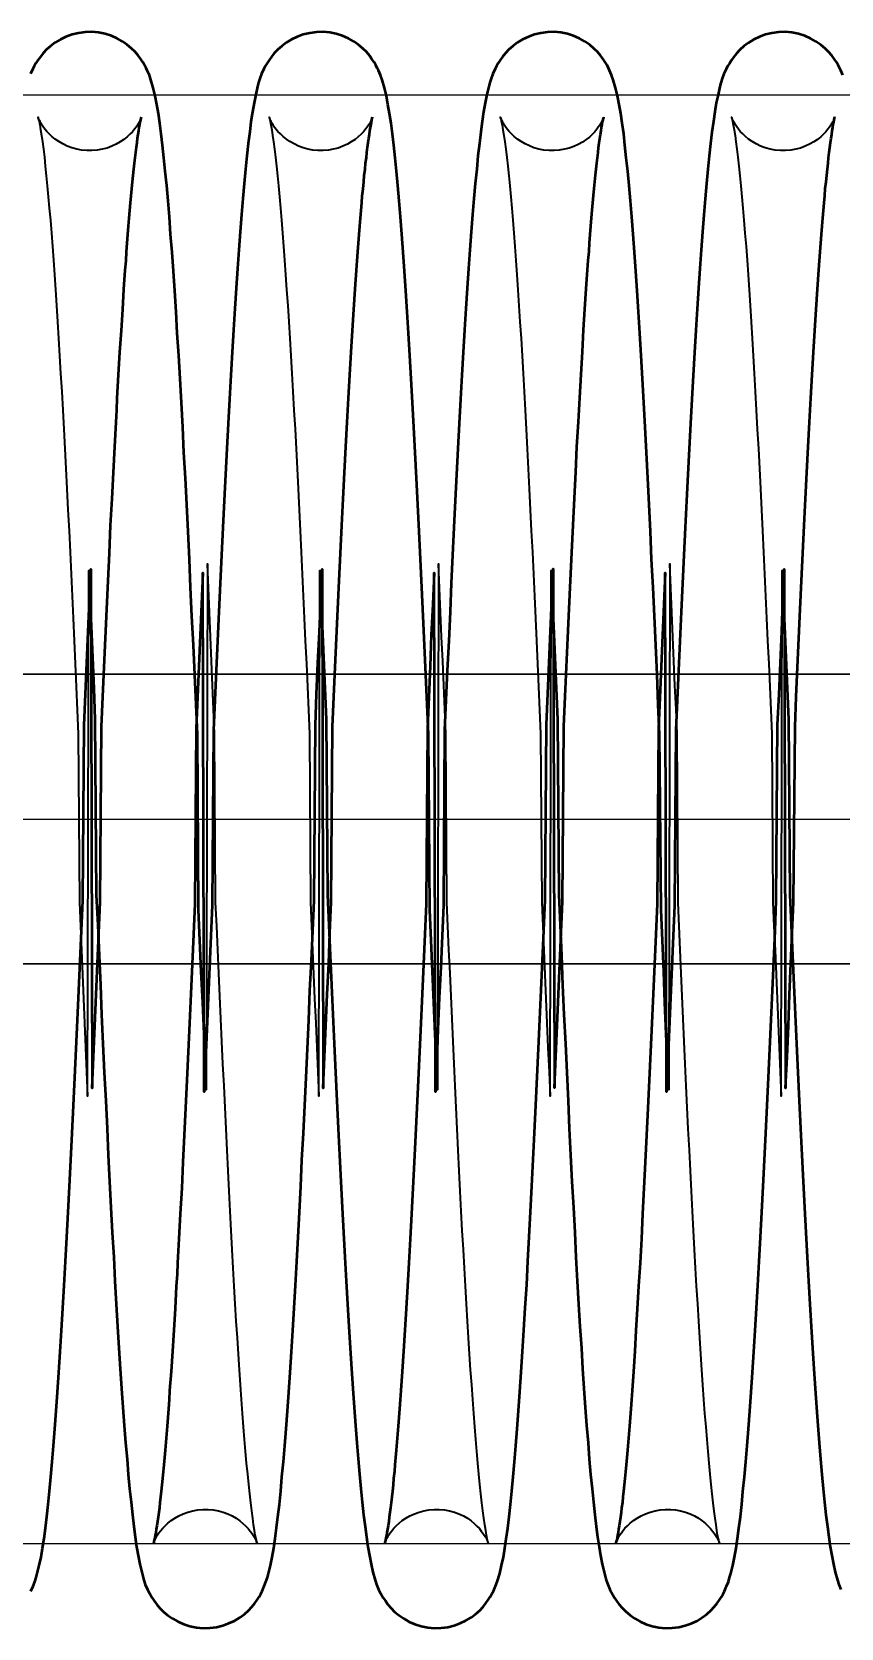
# Model space of a CAD drawing. Header units: millimetres. Extents: x 1448 to 104164, y -19509 to -89.
# Drawn here: x 58490.5 to 58546.3, y -3869 to -3758.8 of the extents above; entities that cross this region are included whole.
import ezdxf

# ---------------------------------------------------------------- set-up
doc = ezdxf.new("R2010")
doc.units = ezdxf.units.MM
doc.header["$LTSCALE"] = 60
doc.header["$MEASUREMENT"] = 0
doc.linetypes.add('CEN', pattern=[62, 60, -1, 0, -1])
doc.layers.get('0').update_dxf_attribs({"linetype": 'CONTINUOUS'})
doc.layers.add('cen', color=14, linetype='CONTINUOUS')
doc.layers.add('가려진 것(ISO)', color=7, linetype='CONTINUOUS', lineweight=35)
doc.layers.add('가시적인 것(ISO)', color=7, linetype='CONTINUOUS', lineweight=50)

# ---------------------------------------------------------------- blocks, each defined once
blk = doc.blocks.new('토션스프링 3')
at = {"layer": '가려진 것(ISO)', "flags": 128}
for points in [[(21462224.74, -50952857.63), (21462224.75, -50952857.65), (21462224.77, -50952857.7), (21462224.81, -50952857.81), (21462224.89, -50952857.97), (21462224.95, -50952858.07), (21462225.02, -50952858.19), (21462225.12, -50952858.33), (21462225.23, -50952858.48), (21462225.37, -50952858.65), (21462225.54, -50952858.82), (21462225.73, -50952859), (21462225.96, -50952859.18), (21462226.21, -50952859.35), (21462226.49, -50952859.51), (21462226.79, -50952859.65), (21462227.12, -50952859.77), (21462227.45, -50952859.86), (21462227.8, -50952859.92), (21462228.16, -50952859.95), (21462228.51, -50952859.95), (21462228.87, -50952859.91), (21462229.22, -50952859.85), (21462229.55, -50952859.76), (21462229.87, -50952859.64), (21462230.17, -50952859.49), (21462230.45, -50952859.33), (21462230.7, -50952859.16), (21462230.92, -50952858.98), (21462231.11, -50952858.8), (21462231.28, -50952858.62), (21462231.41, -50952858.46), (21462231.52, -50952858.31), (21462231.61, -50952858.17), (21462231.68, -50952858.06), (21462231.74, -50952857.95), (21462231.78, -50952857.87), (21462231.84, -50952857.74), (21462231.87, -50952857.67), (21462231.88, -50952857.63), (21462231.88, -50952857.63), (21462231.87, -50952857.67), (21462231.86, -50952857.73), (21462231.84, -50952857.81), (21462231.81, -50952857.91), (21462231.76, -50952858.17), (21462231.7, -50952858.51), (21462231.64, -50952858.9), (21462231.58, -50952859.35), (21462231.51, -50952859.86), (21462231.44, -50952860.41), (21462231.38, -50952861.02), (21462231.31, -50952861.68), (21462231.24, -50952862.38), (21462231.17, -50952863.13), (21462231.1, -50952863.92), (21462231.03, -50952864.76), (21462230.96, -50952865.64), (21462230.88, -50952866.56), (21462230.81, -50952867.52), (21462230.74, -50952868.53), (21462230.67, -50952869.57), (21462230.6, -50952870.65), (21462230.53, -50952871.77), (21462230.46, -50952872.92), (21462230.39, -50952874.11), (21462230.31, -50952875.33), (21462230.24, -50952876.58), (21462230.17, -50952877.86), (21462230.1, -50952879.18), (21462230.03, -50952880.53), (21462229.96, -50952881.9), (21462229.89, -50952883.31), (21462229.81, -50952884.74), (21462229.74, -50952886.2), (21462229.67, -50952887.68), (21462229.6, -50952889.18), (21462229.53, -50952890.7), (21462229.46, -50952892.23), (21462229.39, -50952893.79), (21462229.31, -50952895.37), (21462229.24, -50952896.96), (21462229.17, -50952898.58), (21462229.1, -50952900.21), (21462229.03, -50952911.85), (21462228.96, -50952913.5), (21462228.88, -50952915.16), (21462228.81, -50952916.83), (21462228.74, -50952918.5), (21462228.67, -50952920.18), (21462228.6, -50952921.86), (21462228.53, -50952923.54), (21462228.46, -50952925.23), (21462228.38, -50952888.93), (21462228.31, -50952890.62)], [(21462240.69, -50952857.63), (21462240.7, -50952857.65), (21462240.72, -50952857.7), (21462240.76, -50952857.81), (21462240.84, -50952857.97), (21462240.9, -50952858.08), (21462240.97, -50952858.2), (21462241.07, -50952858.33), (21462241.18, -50952858.48), (21462241.32, -50952858.65), (21462241.49, -50952858.83), (21462241.68, -50952859.01), (21462241.91, -50952859.19), (21462242.17, -50952859.36), (21462242.45, -50952859.52), (21462242.75, -50952859.66), (21462243.07, -50952859.77), (21462243.41, -50952859.86), (21462243.76, -50952859.92), (21462244.11, -50952859.95), (21462244.47, -50952859.95), (21462244.82, -50952859.91), (21462245.17, -50952859.85), (21462245.51, -50952859.76), (21462245.82, -50952859.63), (21462246.12, -50952859.49), (21462246.4, -50952859.33), (21462246.65, -50952859.16), (21462246.87, -50952858.98), (21462247.06, -50952858.8), (21462247.23, -50952858.62), (21462247.36, -50952858.46), (21462247.47, -50952858.31), (21462247.56, -50952858.17), (21462247.63, -50952858.05), (21462247.69, -50952857.95), (21462247.73, -50952857.87), (21462247.79, -50952857.74), (21462247.82, -50952857.67), (21462247.83, -50952857.63), (21462247.83, -50952857.64), (21462247.82, -50952857.67), (21462247.8, -50952857.73), (21462247.78, -50952857.81), (21462247.76, -50952857.91), (21462247.71, -50952858.17), (21462247.65, -50952858.51), (21462247.59, -50952858.9), (21462247.52, -50952859.35), (21462247.46, -50952859.86), (21462247.39, -50952860.42), (21462247.32, -50952861.02), (21462247.25, -50952861.68), (21462247.18, -50952862.38), (21462247.11, -50952863.13), (21462247.04, -50952863.93), (21462246.97, -50952864.76), (21462246.9, -50952865.64), (21462246.83, -50952866.56), (21462246.76, -50952867.53), (21462246.69, -50952868.53), (21462246.62, -50952869.57), (21462246.55, -50952870.66), (21462246.48, -50952871.77), (21462246.4, -50952872.93), (21462246.33, -50952874.11), (21462246.26, -50952875.33), (21462246.19, -50952876.58), (21462246.12, -50952877.86), (21462246.05, -50952879.18), (21462245.98, -50952880.53), (21462245.9, -50952881.91), (21462245.83, -50952883.31), (21462245.76, -50952884.74), (21462245.69, -50952886.2), (21462245.62, -50952887.68), (21462245.55, -50952889.18), (21462245.48, -50952890.7), (21462245.4, -50952892.24), (21462245.33, -50952893.79), (21462245.26, -50952895.37), (21462245.19, -50952896.97), (21462245.12, -50952898.58), (21462245.05, -50952900.21), (21462244.97, -50952911.85), (21462244.9, -50952913.5), (21462244.83, -50952915.16), (21462244.76, -50952916.83), (21462244.69, -50952918.5), (21462244.62, -50952920.18), (21462244.55, -50952921.86), (21462244.47, -50952923.54), (21462244.4, -50952925.23), (21462244.33, -50952888.93), (21462244.26, -50952890.62)], [(21462256.64, -50952857.63), (21462256.64, -50952857.65), (21462256.66, -50952857.7), (21462256.71, -50952857.81), (21462256.79, -50952857.97), (21462256.84, -50952858.07), (21462256.92, -50952858.19), (21462257.01, -50952858.33), (21462257.12, -50952858.48), (21462257.26, -50952858.65), (21462257.43, -50952858.82), (21462257.63, -50952859), (21462257.85, -50952859.18), (21462258.11, -50952859.35), (21462258.38, -50952859.51), (21462258.69, -50952859.65), (21462259.01, -50952859.77), (21462259.35, -50952859.86), (21462259.69, -50952859.92), (21462260.05, -50952859.95), (21462260.41, -50952859.95), (21462260.76, -50952859.92), (21462261.11, -50952859.85), (21462261.44, -50952859.76), (21462261.76, -50952859.64), (21462262.06, -50952859.49), (21462262.34, -50952859.33), (21462262.59, -50952859.16), (21462262.81, -50952858.98), (21462263, -50952858.8), (21462263.17, -50952858.62), (21462263.31, -50952858.46), (21462263.42, -50952858.31), (21462263.51, -50952858.17), (21462263.58, -50952858.06), (21462263.63, -50952857.95), (21462263.68, -50952857.87), (21462263.73, -50952857.74), (21462263.76, -50952857.67), (21462263.77, -50952857.63), (21462263.77, -50952857.63), (21462263.76, -50952857.67), (21462263.75, -50952857.73), (21462263.73, -50952857.81), (21462263.71, -50952857.91), (21462263.66, -50952858.17), (21462263.6, -50952858.51), (21462263.54, -50952858.9), (21462263.47, -50952859.35), (21462263.4, -50952859.86), (21462263.34, -50952860.41), (21462263.27, -50952861.02), (21462263.2, -50952861.68), (21462263.13, -50952862.38), (21462263.06, -50952863.13), (21462262.99, -50952863.92), (21462262.92, -50952864.76), (21462262.85, -50952865.64), (21462262.78, -50952866.56), (21462262.71, -50952867.52), (21462262.64, -50952868.53), (21462262.57, -50952869.57), (21462262.49, -50952870.65), (21462262.42, -50952871.77), (21462262.35, -50952872.92), (21462262.28, -50952874.11), (21462262.21, -50952875.33), (21462262.14, -50952876.58), (21462262.07, -50952877.86), (21462261.99, -50952879.18), (21462261.92, -50952880.53), (21462261.85, -50952881.9), (21462261.78, -50952883.31), (21462261.71, -50952884.74), (21462261.64, -50952886.2), (21462261.57, -50952887.68), (21462261.49, -50952889.18), (21462261.42, -50952890.7), (21462261.35, -50952892.23), (21462261.28, -50952893.79), (21462261.21, -50952895.37), (21462261.14, -50952896.96), (21462261.07, -50952898.58), (21462260.99, -50952900.21), (21462260.92, -50952911.85), (21462260.85, -50952913.5), (21462260.78, -50952915.16), (21462260.71, -50952916.83), (21462260.64, -50952918.5), (21462260.56, -50952920.18), (21462260.49, -50952921.86), (21462260.42, -50952923.54), (21462260.35, -50952925.23), (21462260.28, -50952888.93), (21462260.21, -50952890.62)], [(21462272.58, -50952857.63), (21462272.59, -50952857.65), (21462272.61, -50952857.7), (21462272.65, -50952857.81), (21462272.73, -50952857.97), (21462272.79, -50952858.07), (21462272.86, -50952858.19), (21462272.96, -50952858.33), (21462273.07, -50952858.48), (21462273.21, -50952858.65), (21462273.38, -50952858.82), (21462273.57, -50952859), (21462273.8, -50952859.18), (21462274.05, -50952859.35), (21462274.33, -50952859.51), (21462274.63, -50952859.65), (21462274.96, -50952859.77), (21462275.29, -50952859.86), (21462275.64, -50952859.92), (21462276, -50952859.95), (21462276.35, -50952859.95), (21462276.71, -50952859.92), (21462277.05, -50952859.85), (21462277.39, -50952859.76), (21462277.71, -50952859.64), (21462278.01, -50952859.49), (21462278.29, -50952859.33), (21462278.54, -50952859.16), (21462278.76, -50952858.98), (21462278.95, -50952858.8), (21462279.12, -50952858.62), (21462279.25, -50952858.46), (21462279.36, -50952858.31), (21462279.45, -50952858.17), (21462279.52, -50952858.06), (21462279.58, -50952857.95), (21462279.62, -50952857.87), (21462279.68, -50952857.74), (21462279.71, -50952857.67), (21462279.72, -50952857.63), (21462279.72, -50952857.63), (21462279.71, -50952857.67), (21462279.7, -50952857.73), (21462279.68, -50952857.81), (21462279.65, -50952857.91), (21462279.6, -50952858.17), (21462279.55, -50952858.51), (21462279.48, -50952858.9), (21462279.42, -50952859.35), (21462279.35, -50952859.86), (21462279.28, -50952860.41), (21462279.22, -50952861.02), (21462279.15, -50952861.68), (21462279.08, -50952862.38), (21462279.01, -50952863.13), (21462278.94, -50952863.92), (21462278.87, -50952864.76), (21462278.8, -50952865.64), (21462278.73, -50952866.56), (21462278.65, -50952867.52), (21462278.58, -50952868.53), (21462278.51, -50952869.57), (21462278.44, -50952870.65), (21462278.37, -50952871.77), (21462278.3, -50952872.92), (21462278.23, -50952874.11), (21462278.16, -50952875.33), (21462278.08, -50952876.58), (21462278.01, -50952877.86), (21462277.94, -50952879.18), (21462277.87, -50952880.53), (21462277.8, -50952881.9), (21462277.73, -50952883.31), (21462277.66, -50952884.74), (21462277.58, -50952886.2), (21462277.51, -50952887.68), (21462277.44, -50952889.18), (21462277.37, -50952890.7), (21462277.3, -50952892.23), (21462277.23, -50952893.79), (21462277.16, -50952895.37), (21462277.08, -50952896.96), (21462277.01, -50952898.58), (21462276.94, -50952900.21), (21462276.87, -50952911.85), (21462276.8, -50952913.5), (21462276.73, -50952915.16), (21462276.65, -50952916.83), (21462276.58, -50952918.5), (21462276.51, -50952920.18), (21462276.44, -50952921.86), (21462276.37, -50952923.54), (21462276.3, -50952925.23), (21462276.22, -50952888.93), (21462276.15, -50952890.62)], [(21462239.85, -50952956.08), (21462239.85, -50952956.06), (21462239.83, -50952956.01), (21462239.78, -50952955.9), (21462239.71, -50952955.74), (21462239.65, -50952955.64), (21462239.58, -50952955.52), (21462239.48, -50952955.38), (21462239.37, -50952955.23), (21462239.23, -50952955.06), (21462239.06, -50952954.89), (21462238.87, -50952954.71), (21462238.64, -50952954.53), (21462238.39, -50952954.36), (21462238.11, -50952954.2), (21462237.81, -50952954.06), (21462237.49, -50952953.94), (21462237.15, -50952953.85), (21462236.8, -50952953.79), (21462236.45, -50952953.76), (21462236.09, -50952953.76), (21462235.74, -50952953.79), (21462235.39, -50952953.86), (21462235.05, -50952953.95), (21462234.73, -50952954.07), (21462234.43, -50952954.21), (21462234.16, -50952954.37), (21462233.91, -50952954.55), (21462233.68, -50952954.73), (21462233.49, -50952954.91), (21462233.33, -50952955.08), (21462233.19, -50952955.25), (21462233.08, -50952955.4), (21462232.99, -50952955.53), (21462232.92, -50952955.65), (21462232.86, -50952955.75), (21462232.82, -50952955.84), (21462232.76, -50952955.97), (21462232.73, -50952956.04), (21462232.72, -50952956.08), (21462232.72, -50952956.08), (21462232.73, -50952956.04), (21462232.74, -50952955.99), (21462232.76, -50952955.9), (21462232.78, -50952955.8), (21462232.84, -50952955.54), (21462232.89, -50952955.21), (21462232.95, -50952954.82), (21462233.02, -50952954.37), (21462233.08, -50952953.87), (21462233.15, -50952953.3), (21462233.22, -50952952.69), (21462233.29, -50952952.03), (21462233.36, -50952951.32), (21462233.43, -50952950.56), (21462233.5, -50952949.77), (21462233.57, -50952948.93), (21462233.64, -50952948.05), (21462233.72, -50952947.13), (21462233.79, -50952946.17), (21462233.86, -50952945.16), (21462233.93, -50952944.12), (21462234, -50952943.03), (21462234.07, -50952941.91), (21462234.14, -50952940.76), (21462234.21, -50952939.57), (21462234.29, -50952938.35), (21462234.36, -50952937.1), (21462234.43, -50952935.82), (21462234.5, -50952934.51), (21462234.57, -50952933.16), (21462234.64, -50952931.78), (21462234.71, -50952930.38), (21462234.79, -50952928.95), (21462234.86, -50952927.49), (21462234.93, -50952926.01), (21462235, -50952924.51), (21462235.07, -50952922.99), (21462235.14, -50952921.45), (21462235.21, -50952919.89), (21462235.29, -50952918.32), (21462235.36, -50952916.73), (21462235.43, -50952915.12), (21462235.5, -50952913.49), (21462235.57, -50952911.85), (21462235.64, -50952900.2), (21462235.71, -50952898.54), (21462235.79, -50952896.87), (21462235.86, -50952895.2), (21462235.93, -50952893.52), (21462236, -50952891.84), (21462236.07, -50952890.16), (21462236.14, -50952888.47), (21462236.21, -50952924.78), (21462236.29, -50952923.09)], [(21462255.8, -50952956.08), (21462255.8, -50952956.06), (21462255.78, -50952956.01), (21462255.73, -50952955.9), (21462255.65, -50952955.74), (21462255.6, -50952955.64), (21462255.52, -50952955.52), (21462255.43, -50952955.38), (21462255.32, -50952955.23), (21462255.18, -50952955.06), (21462255.01, -50952954.89), (21462254.81, -50952954.71), (21462254.59, -50952954.53), (21462254.34, -50952954.36), (21462254.06, -50952954.2), (21462253.75, -50952954.06), (21462253.43, -50952953.94), (21462253.1, -50952953.85), (21462252.75, -50952953.79), (21462252.39, -50952953.76), (21462252.04, -50952953.76), (21462251.68, -50952953.79), (21462251.34, -50952953.86), (21462251, -50952953.95), (21462250.68, -50952954.07), (21462250.38, -50952954.21), (21462250.1, -50952954.37), (21462249.85, -50952954.55), (21462249.63, -50952954.73), (21462249.44, -50952954.91), (21462249.27, -50952955.08), (21462249.14, -50952955.25), (21462249.03, -50952955.4), (21462248.94, -50952955.53), (21462248.86, -50952955.65), (21462248.81, -50952955.75), (21462248.76, -50952955.84), (21462248.71, -50952955.97), (21462248.68, -50952956.04), (21462248.67, -50952956.08), (21462248.67, -50952956.08), (21462248.67, -50952956.04), (21462248.69, -50952955.99), (21462248.71, -50952955.9), (21462248.73, -50952955.8), (21462248.78, -50952955.54), (21462248.84, -50952955.21), (21462248.9, -50952954.82), (21462248.96, -50952954.37), (21462249.03, -50952953.86), (21462249.1, -50952953.3), (21462249.17, -50952952.69), (21462249.24, -50952952.03), (21462249.31, -50952951.32), (21462249.38, -50952950.56), (21462249.45, -50952949.77), (21462249.52, -50952948.93), (21462249.59, -50952948.05), (21462249.66, -50952947.13), (21462249.73, -50952946.17), (21462249.8, -50952945.16), (21462249.88, -50952944.12), (21462249.95, -50952943.03), (21462250.02, -50952941.91), (21462250.09, -50952940.76), (21462250.16, -50952939.57), (21462250.23, -50952938.35), (21462250.3, -50952937.1), (21462250.37, -50952935.82), (21462250.45, -50952934.51), (21462250.52, -50952933.16), (21462250.59, -50952931.78), (21462250.66, -50952930.38), (21462250.73, -50952928.95), (21462250.8, -50952927.49), (21462250.88, -50952926.01), (21462250.95, -50952924.51), (21462251.02, -50952922.99), (21462251.09, -50952921.45), (21462251.16, -50952919.89), (21462251.23, -50952918.32), (21462251.3, -50952916.73), (21462251.37, -50952915.12), (21462251.45, -50952913.49), (21462251.52, -50952911.85), (21462251.59, -50952900.2), (21462251.66, -50952898.54), (21462251.73, -50952896.87), (21462251.8, -50952895.2), (21462251.88, -50952893.52), (21462251.95, -50952891.84), (21462252.02, -50952890.16), (21462252.09, -50952888.47), (21462252.16, -50952924.78), (21462252.23, -50952923.09)], [(21462271.75, -50952956.08), (21462271.74, -50952956.06), (21462271.72, -50952956.01), (21462271.68, -50952955.9), (21462271.6, -50952955.74), (21462271.54, -50952955.64), (21462271.47, -50952955.52), (21462271.38, -50952955.38), (21462271.26, -50952955.23), (21462271.12, -50952955.06), (21462270.96, -50952954.89), (21462270.76, -50952954.71), (21462270.54, -50952954.53), (21462270.28, -50952954.36), (21462270, -50952954.2), (21462269.7, -50952954.06), (21462269.38, -50952953.94), (21462269.04, -50952953.85), (21462268.69, -50952953.79), (21462268.34, -50952953.76), (21462267.98, -50952953.76), (21462267.63, -50952953.79), (21462267.28, -50952953.86), (21462266.95, -50952953.95), (21462266.63, -50952954.07), (21462266.33, -50952954.21), (21462266.05, -50952954.37), (21462265.8, -50952954.55), (21462265.58, -50952954.73), (21462265.38, -50952954.91), (21462265.22, -50952955.08), (21462265.08, -50952955.25), (21462264.97, -50952955.4), (21462264.88, -50952955.53), (21462264.81, -50952955.65), (21462264.76, -50952955.75), (21462264.71, -50952955.84), (21462264.65, -50952955.97), (21462264.62, -50952956.04), (21462264.61, -50952956.08), (21462264.61, -50952956.08), (21462264.62, -50952956.04), (21462264.64, -50952955.99), (21462264.65, -50952955.9), (21462264.68, -50952955.8), (21462264.73, -50952955.54), (21462264.79, -50952955.21), (21462264.85, -50952954.82), (21462264.91, -50952954.37), (21462264.98, -50952953.86), (21462265.04, -50952953.3), (21462265.11, -50952952.69), (21462265.18, -50952952.03), (21462265.25, -50952951.32), (21462265.33, -50952950.57), (21462265.4, -50952949.77), (21462265.47, -50952948.93), (21462265.54, -50952948.05), (21462265.61, -50952947.13), (21462265.68, -50952946.17), (21462265.75, -50952945.16), (21462265.82, -50952944.12), (21462265.89, -50952943.03), (21462265.97, -50952941.92), (21462266.04, -50952940.76), (21462266.11, -50952939.57), (21462266.18, -50952938.35), (21462266.25, -50952937.1), (21462266.32, -50952935.82), (21462266.39, -50952934.51), (21462266.46, -50952933.16), (21462266.54, -50952931.78), (21462266.61, -50952930.38), (21462266.68, -50952928.95), (21462266.75, -50952927.49), (21462266.82, -50952926.01), (21462266.89, -50952924.51), (21462266.97, -50952922.99), (21462267.04, -50952921.45), (21462267.11, -50952919.89), (21462267.18, -50952918.32), (21462267.25, -50952916.73), (21462267.32, -50952915.12), (21462267.39, -50952913.49), (21462267.47, -50952911.85), (21462267.54, -50952900.2), (21462267.61, -50952898.54), (21462267.68, -50952896.87), (21462267.75, -50952895.2), (21462267.82, -50952893.52), (21462267.89, -50952891.84), (21462267.97, -50952890.15), (21462268.04, -50952888.47), (21462268.11, -50952924.78), (21462268.18, -50952923.09)]]:
    blk.add_lwpolyline(points, dxfattribs=at)
at = {"layer": '가시적인 것(ISO)', "flags": 128}
for points in [[(21462224.2, -50952854.75), (21462224.34, -50952854.42), (21462224.43, -50952854.24), (21462224.53, -50952854.05), (21462224.65, -50952853.84), (21462224.8, -50952853.62), (21462224.97, -50952853.38), (21462225.18, -50952853.14), (21462225.43, -50952852.89), (21462225.72, -50952852.64), (21462226.06, -50952852.41), (21462226.43, -50952852.2), (21462226.83, -50952852.02), (21462227.26, -50952851.89), (21462227.71, -50952851.8), (21462228.17, -50952851.76), (21462228.63, -50952851.77), (21462229.09, -50952851.83), (21462229.54, -50952851.94), (21462229.96, -50952852.09), (21462230.35, -50952852.28), (21462230.7, -50952852.5), (21462231.02, -50952852.74), (21462231.3, -50952852.99), (21462231.53, -50952853.24), (21462231.73, -50952853.48), (21462231.89, -50952853.71), (21462232.03, -50952853.93), (21462232.15, -50952854.13), (21462232.25, -50952854.32), (21462232.41, -50952854.66), (21462232.53, -50952854.97), (21462232.61, -50952855.26), (21462232.68, -50952855.53), (21462232.81, -50952856.09), (21462232.93, -50952856.66), (21462233.03, -50952857.28), (21462233.13, -50952857.94), (21462233.23, -50952858.67), (21462233.33, -50952859.45), (21462233.42, -50952860.31), (21462233.52, -50952861.23), (21462233.61, -50952862.22), (21462233.7, -50952863.27), (21462233.8, -50952864.38), (21462233.89, -50952865.56), (21462233.98, -50952866.8), (21462234.07, -50952868.09), (21462234.16, -50952869.45), (21462234.26, -50952870.87), (21462234.35, -50952872.35), (21462234.44, -50952873.88), (21462234.53, -50952875.47), (21462234.62, -50952877.11), (21462234.72, -50952878.8), (21462234.81, -50952880.53), (21462234.9, -50952882.31), (21462234.99, -50952884.12), (21462235.08, -50952885.98), (21462235.17, -50952887.89), (21462235.26, -50952889.83), (21462235.36, -50952891.8), (21462235.45, -50952893.81), (21462235.54, -50952895.84), (21462235.63, -50952897.89), (21462235.72, -50952899.97), (21462235.81, -50952912.06), (21462235.91, -50952914.17), (21462236, -50952916.3), (21462236.09, -50952918.45), (21462236.18, -50952920.61), (21462236.27, -50952922.77), (21462236.36, -50952924.94), (21462236.46, -50952889.11), (21462236.55, -50952891.26), (21462236.64, -50952893.41), (21462236.73, -50952895.56), (21462236.82, -50952897.7), (21462236.91, -50952899.83), (21462237.01, -50952911.95), (21462237.1, -50952914.04), (21462237.19, -50952916.12), (21462237.28, -50952918.17), (21462237.37, -50952920.18), (21462237.46, -50952922.17), (21462237.55, -50952924.12), (21462237.65, -50952926.05), (21462237.74, -50952927.93), (21462237.83, -50952929.79), (21462237.92, -50952931.59), (21462238.01, -50952933.36), (21462238.1, -50952935.07), (21462238.19, -50952936.73), (21462238.29, -50952938.34), (21462238.38, -50952939.9), (21462238.47, -50952941.4), (21462238.56, -50952942.84), (21462238.65, -50952944.23), (21462238.74, -50952945.55), (21462238.79, -50952946.19), (21462238.83, -50952946.81), (21462238.88, -50952947.42), (21462238.92, -50952948), (21462238.97, -50952948.57), (21462239.01, -50952949.12), (21462239.06, -50952949.66), (21462239.1, -50952950.18), (21462239.15, -50952950.67), (21462239.19, -50952951.16), (21462239.24, -50952951.62), (21462239.28, -50952952.06), (21462239.33, -50952952.49), (21462239.37, -50952952.89), (21462239.41, -50952953.27), (21462239.46, -50952953.64), (21462239.5, -50952953.98), (21462239.54, -50952954.3), (21462239.58, -50952954.6), (21462239.63, -50952954.88), (21462239.67, -50952955.13), (21462239.7, -50952955.36), (21462239.74, -50952955.56), (21462239.77, -50952955.73), (21462239.8, -50952955.88), (21462239.83, -50952955.98), (21462239.85, -50952956.05), (21462239.85, -50952956.08)], [(21462236.29, -50952923.09), (21462236.38, -50952920.93), (21462236.47, -50952918.77), (21462236.56, -50952916.62), (21462236.65, -50952914.48), (21462236.74, -50952912.36), (21462236.84, -50952900.26), (21462236.93, -50952898.19), (21462237.02, -50952896.13), (21462237.11, -50952894.1), (21462237.2, -50952892.09), (21462237.29, -50952890.11), (21462237.39, -50952888.16), (21462237.48, -50952886.25), (21462237.57, -50952884.38), (21462237.66, -50952882.56), (21462237.75, -50952880.78), (21462237.84, -50952879.04), (21462237.94, -50952877.35), (21462238.03, -50952875.7), (21462238.12, -50952874.1), (21462238.21, -50952872.56), (21462238.3, -50952871.07), (21462238.4, -50952869.64), (21462238.49, -50952868.27), (21462238.58, -50952866.96), (21462238.67, -50952865.72), (21462238.76, -50952864.53), (21462238.86, -50952863.41), (21462238.95, -50952862.36), (21462239.04, -50952861.37), (21462239.14, -50952860.44), (21462239.23, -50952859.58), (21462239.32, -50952858.79), (21462239.42, -50952858.06), (21462239.52, -50952857.39), (21462239.63, -50952856.76), (21462239.75, -50952856.17), (21462239.88, -50952855.62), (21462240.04, -50952855.06), (21462240.15, -50952854.75), (21462240.29, -50952854.43), (21462240.37, -50952854.25), (21462240.47, -50952854.05), (21462240.59, -50952853.85), (21462240.74, -50952853.63), (21462240.91, -50952853.39), (21462241.12, -50952853.14), (21462241.37, -50952852.9), (21462241.66, -50952852.65), (21462242, -50952852.41), (21462242.36, -50952852.21), (21462242.77, -50952852.03), (21462243.2, -50952851.89), (21462243.65, -50952851.8), (21462244.11, -50952851.76), (21462244.57, -50952851.77), (21462245.03, -50952851.83), (21462245.47, -50952851.93), (21462245.89, -50952852.09), (21462246.29, -50952852.27), (21462246.64, -50952852.49), (21462246.96, -50952852.73), (21462247.24, -50952852.98), (21462247.47, -50952853.23), (21462247.67, -50952853.47), (21462247.83, -50952853.7), (21462247.97, -50952853.92), (21462248.09, -50952854.12), (21462248.19, -50952854.31), (21462248.35, -50952854.65), (21462248.47, -50952854.97), (21462248.55, -50952855.25), (21462248.62, -50952855.53), (21462248.75, -50952856.08), (21462248.87, -50952856.66), (21462248.98, -50952857.28), (21462249.08, -50952857.94), (21462249.18, -50952858.66), (21462249.27, -50952859.45), (21462249.37, -50952860.3), (21462249.46, -50952861.22), (21462249.56, -50952862.21), (21462249.65, -50952863.26), (21462249.74, -50952864.37), (21462249.83, -50952865.55), (21462249.93, -50952866.79), (21462250.02, -50952868.08), (21462250.11, -50952869.44), (21462250.2, -50952870.86), (21462250.29, -50952872.33), (21462250.39, -50952873.87), (21462250.48, -50952875.46), (21462250.57, -50952877.1), (21462250.66, -50952878.79), (21462250.75, -50952880.52), (21462250.85, -50952882.3), (21462250.94, -50952884.11), (21462251.03, -50952885.97), (21462251.12, -50952887.87), (21462251.21, -50952889.81), (21462251.3, -50952891.79), (21462251.39, -50952893.79), (21462251.49, -50952895.83), (21462251.58, -50952897.88), (21462251.67, -50952899.96), (21462251.76, -50952912.05), (21462251.85, -50952914.16), (21462251.94, -50952916.29), (21462252.04, -50952918.44), (21462252.13, -50952920.6), (21462252.22, -50952922.76), (21462252.31, -50952924.93), (21462252.4, -50952889.1), (21462252.49, -50952891.26), (21462252.59, -50952893.41), (21462252.68, -50952895.55), (21462252.77, -50952897.69), (21462252.86, -50952899.82), (21462252.95, -50952911.94), (21462253.04, -50952914.04), (21462253.14, -50952916.11), (21462253.23, -50952918.16), (21462253.32, -50952920.18), (21462253.41, -50952922.16), (21462253.5, -50952924.12), (21462253.59, -50952926.04), (21462253.68, -50952927.93), (21462253.78, -50952929.78), (21462253.87, -50952931.59), (21462253.96, -50952933.35), (21462254.05, -50952935.07), (21462254.14, -50952936.73), (21462254.19, -50952937.54), (21462254.23, -50952938.34), (21462254.32, -50952939.89), (21462254.42, -50952941.39), (21462254.51, -50952942.84), (21462254.6, -50952944.23), (21462254.69, -50952945.55), (21462254.73, -50952946.19), (21462254.78, -50952946.81), (21462254.83, -50952947.42), (21462254.87, -50952948), (21462254.92, -50952948.57), (21462254.96, -50952949.12), (21462255.01, -50952949.66), (21462255.05, -50952950.17), (21462255.1, -50952950.67), (21462255.14, -50952951.15), (21462255.19, -50952951.62), (21462255.23, -50952952.06), (21462255.27, -50952952.49), (21462255.32, -50952952.89), (21462255.36, -50952953.27), (21462255.4, -50952953.64), (21462255.45, -50952953.98), (21462255.49, -50952954.3), (21462255.53, -50952954.6), (21462255.57, -50952954.88), (21462255.61, -50952955.13), (21462255.65, -50952955.36), (21462255.69, -50952955.56), (21462255.72, -50952955.73), (21462255.75, -50952955.88), (21462255.78, -50952955.98), (21462255.79, -50952956.05), (21462255.8, -50952956.08)], [(21462252.23, -50952923.09), (21462252.32, -50952920.93), (21462252.42, -50952918.77), (21462252.51, -50952916.62), (21462252.6, -50952914.48), (21462252.69, -50952912.36), (21462252.78, -50952900.26), (21462252.87, -50952898.19), (21462252.97, -50952896.13), (21462253.06, -50952894.1), (21462253.15, -50952892.09), (21462253.24, -50952890.11), (21462253.33, -50952888.16), (21462253.42, -50952886.25), (21462253.52, -50952884.38), (21462253.61, -50952882.56), (21462253.7, -50952880.78), (21462253.79, -50952879.04), (21462253.88, -50952877.35), (21462253.97, -50952875.7), (21462254.07, -50952874.1), (21462254.16, -50952872.56), (21462254.25, -50952871.07), (21462254.34, -50952869.64), (21462254.43, -50952868.27), (21462254.53, -50952866.96), (21462254.62, -50952865.72), (21462254.71, -50952864.53), (21462254.8, -50952863.41), (21462254.9, -50952862.36), (21462254.99, -50952861.37), (21462255.08, -50952860.44), (21462255.18, -50952859.58), (21462255.27, -50952858.79), (21462255.37, -50952858.06), (21462255.47, -50952857.39), (21462255.58, -50952856.76), (21462255.69, -50952856.17), (21462255.82, -50952855.62), (21462255.99, -50952855.06), (21462256.1, -50952854.75), (21462256.23, -50952854.43), (21462256.32, -50952854.25), (21462256.42, -50952854.05), (21462256.54, -50952853.85), (21462256.69, -50952853.63), (21462256.86, -50952853.39), (21462257.07, -50952853.14), (21462257.32, -50952852.89), (21462257.61, -50952852.65), (21462257.94, -50952852.41), (21462258.31, -50952852.21), (21462258.71, -50952852.03), (21462259.15, -50952851.89), (21462259.59, -50952851.8), (21462260.05, -50952851.76), (21462260.52, -50952851.77), (21462260.98, -50952851.83), (21462261.42, -50952851.93), (21462261.84, -50952852.09), (21462262.23, -50952852.27), (21462262.59, -50952852.49), (21462262.91, -50952852.73), (21462263.18, -50952852.98), (21462263.42, -50952853.23), (21462263.62, -50952853.47), (21462263.78, -50952853.7), (21462263.92, -50952853.92), (21462264.04, -50952854.12), (21462264.14, -50952854.31), (21462264.3, -50952854.66), (21462264.42, -50952854.97), (21462264.5, -50952855.25), (21462264.57, -50952855.53), (21462264.7, -50952856.08), (21462264.82, -50952856.66), (21462264.93, -50952857.28), (21462265.03, -50952857.94), (21462265.12, -50952858.66), (21462265.22, -50952859.45), (21462265.31, -50952860.3), (21462265.41, -50952861.22), (21462265.5, -50952862.21), (21462265.6, -50952863.26), (21462265.69, -50952864.37), (21462265.78, -50952865.55), (21462265.87, -50952866.79), (21462265.97, -50952868.08), (21462266.06, -50952869.44), (21462266.15, -50952870.86), (21462266.24, -50952872.33), (21462266.33, -50952873.87), (21462266.42, -50952875.46), (21462266.52, -50952877.1), (21462266.61, -50952878.79), (21462266.7, -50952880.52), (21462266.79, -50952882.3), (21462266.88, -50952884.11), (21462266.97, -50952885.97), (21462267.07, -50952887.87), (21462267.16, -50952889.81), (21462267.25, -50952891.79), (21462267.34, -50952893.79), (21462267.43, -50952895.83), (21462267.53, -50952897.88), (21462267.62, -50952899.96), (21462267.71, -50952912.05), (21462267.8, -50952914.16), (21462267.89, -50952916.29), (21462267.98, -50952918.44), (21462268.07, -50952920.6), (21462268.17, -50952922.76), (21462268.26, -50952924.93), (21462268.35, -50952889.1), (21462268.44, -50952891.26), (21462268.53, -50952893.41), (21462268.62, -50952895.55), (21462268.71, -50952897.69), (21462268.81, -50952899.82), (21462268.9, -50952911.94), (21462268.99, -50952914.04), (21462269.08, -50952916.11), (21462269.17, -50952918.16), (21462269.26, -50952920.18), (21462269.36, -50952922.16), (21462269.45, -50952924.12), (21462269.54, -50952926.04), (21462269.63, -50952927.93), (21462269.72, -50952929.78), (21462269.81, -50952931.59), (21462269.91, -50952933.35), (21462270, -50952935.07), (21462270.09, -50952936.73), (21462270.13, -50952937.54), (21462270.18, -50952938.34), (21462270.27, -50952939.89), (21462270.36, -50952941.39), (21462270.45, -50952942.84), (21462270.54, -50952944.23), (21462270.64, -50952945.55), (21462270.68, -50952946.19), (21462270.73, -50952946.81), (21462270.77, -50952947.42), (21462270.82, -50952948), (21462270.86, -50952948.57), (21462270.91, -50952949.12), (21462270.95, -50952949.66), (21462271, -50952950.17), (21462271.04, -50952950.67), (21462271.09, -50952951.15), (21462271.13, -50952951.62), (21462271.18, -50952952.06), (21462271.22, -50952952.49), (21462271.26, -50952952.89), (21462271.31, -50952953.27), (21462271.35, -50952953.64), (21462271.39, -50952953.98), (21462271.44, -50952954.3), (21462271.48, -50952954.6), (21462271.52, -50952954.88), (21462271.56, -50952955.13), (21462271.6, -50952955.36), (21462271.63, -50952955.56), (21462271.67, -50952955.73), (21462271.7, -50952955.88), (21462271.72, -50952955.98), (21462271.74, -50952956.05), (21462271.75, -50952956.08)], [(21462268.18, -50952923.09), (21462268.27, -50952920.93), (21462268.36, -50952918.77), (21462268.46, -50952916.62), (21462268.55, -50952914.48), (21462268.64, -50952912.36), (21462268.73, -50952900.26), (21462268.82, -50952898.19), (21462268.91, -50952896.13), (21462269, -50952894.1), (21462269.1, -50952892.09), (21462269.19, -50952890.11), (21462269.28, -50952888.16), (21462269.37, -50952886.25), (21462269.46, -50952884.38), (21462269.55, -50952882.56), (21462269.65, -50952880.78), (21462269.74, -50952879.04), (21462269.83, -50952877.35), (21462269.92, -50952875.7), (21462270.01, -50952874.1), (21462270.11, -50952872.56), (21462270.2, -50952871.07), (21462270.29, -50952869.64), (21462270.38, -50952868.27), (21462270.47, -50952866.96), (21462270.57, -50952865.72), (21462270.66, -50952864.53), (21462270.75, -50952863.41), (21462270.84, -50952862.36), (21462270.94, -50952861.37), (21462271.03, -50952860.44), (21462271.13, -50952859.58), (21462271.22, -50952858.79), (21462271.31, -50952858.06), (21462271.41, -50952857.39), (21462271.52, -50952856.76), (21462271.64, -50952856.17), (21462271.77, -50952855.61), (21462271.94, -50952855.06), (21462272.04, -50952854.75), (21462272.18, -50952854.43), (21462272.27, -50952854.25), (21462272.37, -50952854.05), (21462272.49, -50952853.85), (21462272.63, -50952853.63), (21462272.81, -50952853.39), (21462273.02, -50952853.14), (21462273.27, -50952852.89), (21462273.56, -50952852.65), (21462273.89, -50952852.41), (21462274.26, -50952852.2), (21462274.66, -50952852.03), (21462275.09, -50952851.89), (21462275.54, -50952851.8), (21462276, -50952851.76), (21462276.46, -50952851.77), (21462276.92, -50952851.83), (21462277.37, -50952851.93), (21462277.79, -50952852.09), (21462278.18, -50952852.28), (21462278.54, -50952852.49), (21462278.85, -50952852.73), (21462279.13, -50952852.98), (21462279.37, -50952853.23), (21462279.56, -50952853.47), (21462279.73, -50952853.7), (21462279.86, -50952853.92), (21462279.98, -50952854.12), (21462280.08, -50952854.31), (21462280.25, -50952854.66)], [(21462228.31, -50952890.62), (21462228.22, -50952892.78), (21462228.13, -50952894.94), (21462228.04, -50952897.09), (21462227.95, -50952899.22), (21462227.85, -50952911.34), (21462227.76, -50952913.43), (21462227.67, -50952915.51), (21462227.58, -50952917.57), (21462227.49, -50952919.6), (21462227.4, -50952921.61), (21462227.31, -50952923.59), (21462227.21, -50952925.54), (21462227.12, -50952927.45), (21462227.03, -50952929.31), (21462226.94, -50952931.13), (21462226.85, -50952932.91), (21462226.76, -50952934.65), (21462226.66, -50952936.35), (21462226.57, -50952938), (21462226.48, -50952939.59), (21462226.39, -50952941.14), (21462226.3, -50952942.62), (21462226.2, -50952944.05), (21462226.11, -50952945.42), (21462226.02, -50952946.72), (21462225.93, -50952947.97), (21462225.84, -50952949.15), (21462225.74, -50952950.28), (21462225.65, -50952951.34), (21462225.56, -50952952.33), (21462225.46, -50952953.26), (21462225.37, -50952954.13), (21462225.27, -50952954.93), (21462225.17, -50952955.66), (21462225.07, -50952956.33), (21462224.97, -50952956.95), (21462224.85, -50952957.54), (21462224.72, -50952958.09), (21462224.58, -50952958.65), (21462224.47, -50952958.95), (21462224.33, -50952959.28)], [(21462244.26, -50952890.62), (21462244.17, -50952892.78), (21462244.08, -50952894.94), (21462243.98, -50952897.09), (21462243.89, -50952899.22), (21462243.8, -50952911.34), (21462243.71, -50952913.43), (21462243.62, -50952915.51), (21462243.53, -50952917.57), (21462243.44, -50952919.6), (21462243.34, -50952921.61), (21462243.25, -50952923.59), (21462243.16, -50952925.54), (21462243.07, -50952927.45), (21462242.98, -50952929.31), (21462242.89, -50952931.13), (21462242.79, -50952932.91), (21462242.7, -50952934.65), (21462242.61, -50952936.35), (21462242.52, -50952938), (21462242.43, -50952939.59), (21462242.34, -50952941.14), (21462242.24, -50952942.62), (21462242.15, -50952944.05), (21462242.06, -50952945.42), (21462241.97, -50952946.72), (21462241.88, -50952947.97), (21462241.78, -50952949.15), (21462241.69, -50952950.28), (21462241.6, -50952951.34), (21462241.5, -50952952.33), (21462241.41, -50952953.26), (21462241.31, -50952954.13), (21462241.22, -50952954.93), (21462241.12, -50952955.66), (21462241.02, -50952956.33), (21462240.92, -50952956.95), (21462240.8, -50952957.54), (21462240.67, -50952958.09), (21462240.52, -50952958.64), (21462240.42, -50952958.95), (21462240.27, -50952959.28), (21462240.07, -50952959.66), (21462239.95, -50952959.86), (21462239.81, -50952960.08), (21462239.63, -50952960.32), (21462239.42, -50952960.56), (21462239.17, -50952960.81), (21462238.88, -50952961.06), (21462238.55, -50952961.29), (21462238.18, -50952961.5), (21462237.78, -50952961.68), (21462237.35, -50952961.82), (21462236.9, -50952961.91), (21462236.44, -50952961.95), (21462235.98, -50952961.94), (21462235.52, -50952961.88), (21462235.08, -50952961.78), (21462234.66, -50952961.63), (21462234.26, -50952961.44), (21462233.91, -50952961.22), (21462233.59, -50952960.98), (21462233.31, -50952960.73), (21462233.08, -50952960.48), (21462232.88, -50952960.24), (21462232.71, -50952960.01), (21462232.58, -50952959.79), (21462232.46, -50952959.59), (21462232.37, -50952959.4), (21462232.22, -50952959.06), (21462232.1, -50952958.75), (21462232.01, -50952958.46), (21462231.93, -50952958.19), (21462231.79, -50952957.63), (21462231.67, -50952957.05), (21462231.56, -50952956.43), (21462231.46, -50952955.77), (21462231.37, -50952955.05), (21462231.27, -50952954.27), (21462231.18, -50952953.42), (21462231.09, -50952952.51), (21462230.99, -50952951.52), (21462230.9, -50952950.48), (21462230.81, -50952949.37), (21462230.71, -50952948.2), (21462230.62, -50952946.97), (21462230.53, -50952945.67), (21462230.44, -50952944.31), (21462230.35, -50952942.89), (21462230.25, -50952941.41), (21462230.16, -50952939.87), (21462230.07, -50952938.29), (21462229.98, -50952936.65), (21462229.89, -50952934.97), (21462229.79, -50952933.24), (21462229.7, -50952931.47), (21462229.61, -50952929.65), (21462229.52, -50952927.78), (21462229.43, -50952925.88), (21462229.34, -50952923.94), (21462229.24, -50952921.97), (21462229.15, -50952919.96), (21462229.06, -50952917.94), (21462228.97, -50952915.89), (21462228.88, -50952913.82), (21462228.79, -50952911.72), (21462228.7, -50952899.6), (21462228.6, -50952897.47), (21462228.51, -50952895.32), (21462228.42, -50952893.16), (21462228.33, -50952891), (21462228.24, -50952888.84), (21462228.15, -50952924.68), (21462228.05, -50952922.52), (21462227.96, -50952920.37), (21462227.87, -50952918.22), (21462227.78, -50952916.08), (21462227.69, -50952913.94), (21462227.6, -50952911.83), (21462227.5, -50952899.73), (21462227.41, -50952897.66), (21462227.32, -50952895.61), (21462227.23, -50952893.6), (21462227.14, -50952891.61), (21462227.05, -50952889.65), (21462226.96, -50952887.73), (21462226.86, -50952885.83), (21462226.77, -50952883.98), (21462226.68, -50952882.17), (21462226.59, -50952880.41), (21462226.5, -50952878.7), (21462226.45, -50952877.86), (21462226.41, -50952877.04), (21462226.32, -50952875.43), (21462226.22, -50952873.87), (21462226.13, -50952872.36), (21462226.04, -50952870.91), (21462225.95, -50952869.52), (21462225.86, -50952868.19), (21462225.81, -50952867.55), (21462225.77, -50952866.93), (21462225.72, -50952866.33), (21462225.68, -50952865.74), (21462225.63, -50952865.17), (21462225.59, -50952864.62), (21462225.54, -50952864.08), (21462225.5, -50952863.56), (21462225.45, -50952863.06), (21462225.41, -50952862.57), (21462225.36, -50952862.11), (21462225.31, -50952861.66), (21462225.27, -50952861.23), (21462225.22, -50952860.82), (21462225.18, -50952860.44), (21462225.14, -50952860.07), (21462225.09, -50952859.73), (21462225.05, -50952859.4), (21462225.01, -50952859.1), (21462224.97, -50952858.83), (21462224.93, -50952858.58), (21462224.9, -50952858.35), (21462224.86, -50952858.15), (21462224.82, -50952857.98), (21462224.79, -50952857.83), (21462224.77, -50952857.72), (21462224.75, -50952857.65), (21462224.74, -50952857.63)], [(21462260.21, -50952890.62), (21462260.11, -50952892.78), (21462260.02, -50952894.94), (21462259.93, -50952897.09), (21462259.84, -50952899.22), (21462259.75, -50952911.34), (21462259.66, -50952913.43), (21462259.57, -50952915.51), (21462259.47, -50952917.57), (21462259.38, -50952919.6), (21462259.29, -50952921.61), (21462259.2, -50952923.59), (21462259.11, -50952925.54), (21462259.02, -50952927.45), (21462258.92, -50952929.31), (21462258.83, -50952931.13), (21462258.74, -50952932.91), (21462258.65, -50952934.65), (21462258.56, -50952936.35), (21462258.47, -50952938), (21462258.37, -50952939.59), (21462258.28, -50952941.14), (21462258.19, -50952942.62), (21462258.1, -50952944.05), (21462258.01, -50952945.42), (21462257.91, -50952946.72), (21462257.82, -50952947.97), (21462257.73, -50952949.15), (21462257.64, -50952950.27), (21462257.54, -50952951.33), (21462257.45, -50952952.33), (21462257.36, -50952953.26), (21462257.26, -50952954.13), (21462257.16, -50952954.93), (21462257.07, -50952955.66), (21462256.97, -50952956.33), (21462256.86, -50952956.95), (21462256.75, -50952957.54), (21462256.62, -50952958.09), (21462256.47, -50952958.65), (21462256.37, -50952958.95), (21462256.23, -50952959.28), (21462256.13, -50952959.46), (21462256.03, -50952959.66), (21462255.9, -50952959.86), (21462255.75, -50952960.08), (21462255.58, -50952960.32), (21462255.37, -50952960.57), (21462255.12, -50952960.82), (21462254.83, -50952961.06), (21462254.49, -50952961.3), (21462254.12, -50952961.51), (21462253.72, -50952961.68), (21462253.29, -50952961.82), (21462252.84, -50952961.91), (21462252.38, -50952961.95), (21462251.92, -50952961.94), (21462251.46, -50952961.88), (21462251.02, -50952961.77), (21462250.6, -50952961.62), (21462250.2, -50952961.43), (21462249.85, -50952961.21), (21462249.53, -50952960.98), (21462249.25, -50952960.73), (21462249.02, -50952960.48), (21462248.82, -50952960.23), (21462248.66, -50952960.01), (21462248.52, -50952959.79), (21462248.41, -50952959.59), (21462248.31, -50952959.4), (21462248.16, -50952959.06), (21462248.05, -50952958.75), (21462247.87, -50952958.18), (21462247.74, -50952957.62), (21462247.62, -50952957.05), (21462247.52, -50952956.44), (21462247.42, -50952955.78), (21462247.32, -50952955.05), (21462247.22, -50952954.26), (21462247.13, -50952953.41), (21462247.03, -50952952.5), (21462246.94, -50952951.52), (21462246.85, -50952950.48), (21462246.75, -50952949.37), (21462246.66, -50952948.19), (21462246.57, -50952946.95), (21462246.48, -50952945.64), (21462246.38, -50952944.28), (21462246.29, -50952942.86), (21462246.2, -50952941.38), (21462246.11, -50952939.85), (21462246.01, -50952938.26), (21462245.92, -50952936.63), (21462245.83, -50952934.95), (21462245.74, -50952933.22), (21462245.65, -50952931.44), (21462245.56, -50952929.61), (21462245.47, -50952927.75), (21462245.37, -50952925.84), (21462245.28, -50952923.9), (21462245.19, -50952921.94), (21462245.1, -50952919.94), (21462245.01, -50952917.92), (21462244.92, -50952915.87), (21462244.82, -50952913.79), (21462244.73, -50952911.68), (21462244.64, -50952899.56), (21462244.55, -50952897.43), (21462244.46, -50952895.28), (21462244.37, -50952893.13), (21462244.27, -50952890.98), (21462244.18, -50952888.82), (21462244.09, -50952924.66), (21462244, -50952922.5), (21462243.91, -50952920.34), (21462243.82, -50952918.18), (21462243.73, -50952916.04), (21462243.63, -50952913.91), (21462243.54, -50952911.79), (21462243.45, -50952899.7), (21462243.36, -50952897.64), (21462243.27, -50952895.6), (21462243.18, -50952893.58), (21462243.08, -50952891.58), (21462242.99, -50952889.62), (21462242.9, -50952887.69), (21462242.81, -50952885.8), (21462242.72, -50952883.95), (21462242.63, -50952882.15), (21462242.54, -50952880.39), (21462242.44, -50952878.68), (21462242.35, -50952877.02), (21462242.26, -50952875.4), (21462242.17, -50952873.84), (21462242.08, -50952872.33), (21462241.99, -50952870.89), (21462241.9, -50952869.5), (21462241.85, -50952868.83), (21462241.81, -50952868.18), (21462241.76, -50952867.54), (21462241.71, -50952866.92), (21462241.67, -50952866.32), (21462241.62, -50952865.73), (21462241.58, -50952865.16), (21462241.53, -50952864.6), (21462241.49, -50952864.07), (21462241.44, -50952863.55), (21462241.4, -50952863.05), (21462241.35, -50952862.56), (21462241.31, -50952862.1), (21462241.26, -50952861.65), (21462241.22, -50952861.23), (21462241.17, -50952860.82), (21462241.13, -50952860.44), (21462241.09, -50952860.07), (21462241.05, -50952859.73), (21462241, -50952859.41), (21462240.96, -50952859.11), (21462240.92, -50952858.83), (21462240.88, -50952858.58), (21462240.84, -50952858.35), (21462240.8, -50952858.15), (21462240.77, -50952857.97), (21462240.74, -50952857.83), (21462240.72, -50952857.72), (21462240.7, -50952857.66), (21462240.69, -50952857.63)], [(21462276.15, -50952890.62), (21462276.06, -50952892.78), (21462275.97, -50952894.94), (21462275.88, -50952897.09), (21462275.79, -50952899.22), (21462275.7, -50952911.34), (21462275.6, -50952913.43), (21462275.51, -50952915.51), (21462275.42, -50952917.57), (21462275.33, -50952919.6), (21462275.24, -50952921.61), (21462275.15, -50952923.59), (21462275.05, -50952925.54), (21462274.96, -50952927.45), (21462274.87, -50952929.31), (21462274.78, -50952931.13), (21462274.69, -50952932.91), (21462274.6, -50952934.65), (21462274.5, -50952936.35), (21462274.41, -50952938), (21462274.32, -50952939.59), (21462274.23, -50952941.14), (21462274.14, -50952942.62), (21462274.05, -50952944.05), (21462273.95, -50952945.42), (21462273.86, -50952946.72), (21462273.77, -50952947.97), (21462273.68, -50952949.15), (21462273.58, -50952950.28), (21462273.49, -50952951.34), (21462273.4, -50952952.33), (21462273.3, -50952953.26), (21462273.21, -50952954.13), (21462273.11, -50952954.93), (21462273.01, -50952955.66), (21462272.92, -50952956.33), (21462272.81, -50952956.95), (21462272.69, -50952957.54), (21462272.56, -50952958.09), (21462272.42, -50952958.65), (21462272.32, -50952958.95), (21462272.17, -50952959.28), (21462272.08, -50952959.46), (21462271.97, -50952959.66), (21462271.85, -50952959.86), (21462271.7, -50952960.08), (21462271.52, -50952960.32), (21462271.32, -50952960.57), (21462271.07, -50952960.82), (21462270.78, -50952961.06), (21462270.45, -50952961.29), (21462270.08, -50952961.5), (21462269.67, -50952961.68), (21462269.24, -50952961.82), (21462268.79, -50952961.91), (21462268.33, -50952961.95), (21462267.87, -50952961.94), (21462267.41, -50952961.88), (21462266.97, -50952961.78), (21462266.55, -50952961.62), (21462266.16, -50952961.44), (21462265.8, -50952961.22), (21462265.48, -50952960.98), (21462265.2, -50952960.73), (21462264.97, -50952960.48), (21462264.77, -50952960.24), (21462264.61, -50952960.01), (21462264.47, -50952959.79), (21462264.36, -50952959.59), (21462264.26, -50952959.4), (21462264.11, -50952959.06), (21462264, -50952958.75), (21462263.9, -50952958.46), (21462263.82, -50952958.19), (21462263.69, -50952957.63), (21462263.57, -50952957.05), (21462263.46, -50952956.43), (21462263.36, -50952955.76), (21462263.26, -50952955.04), (21462263.17, -50952954.26), (21462263.07, -50952953.42), (21462262.98, -50952952.5), (21462262.89, -50952951.52), (21462262.79, -50952950.48), (21462262.7, -50952949.37), (21462262.61, -50952948.2), (21462262.52, -50952946.97), (21462262.42, -50952945.67), (21462262.33, -50952944.31), (21462262.24, -50952942.89), (21462262.15, -50952941.41), (21462262.06, -50952939.87), (21462261.96, -50952938.29), (21462261.87, -50952936.65), (21462261.78, -50952934.97), (21462261.69, -50952933.24), (21462261.6, -50952931.47), (21462261.51, -50952929.65), (21462261.41, -50952927.79), (21462261.32, -50952925.88), (21462261.23, -50952923.94), (21462261.14, -50952921.97), (21462261.05, -50952919.97), (21462260.96, -50952917.94), (21462260.86, -50952915.89), (21462260.77, -50952913.82), (21462260.68, -50952911.72), (21462260.59, -50952899.61), (21462260.5, -50952897.47), (21462260.41, -50952895.33), (21462260.31, -50952893.17), (21462260.22, -50952891.01), (21462260.13, -50952888.84), (21462260.04, -50952924.68), (21462259.95, -50952922.52), (21462259.86, -50952920.37), (21462259.77, -50952918.22), (21462259.67, -50952916.08), (21462259.58, -50952913.95), (21462259.49, -50952911.83), (21462259.4, -50952899.74), (21462259.31, -50952897.66), (21462259.22, -50952895.62), (21462259.12, -50952893.6), (21462259.03, -50952891.61), (21462258.94, -50952889.66), (21462258.85, -50952887.73), (21462258.76, -50952885.84), (21462258.67, -50952883.99), (21462258.58, -50952882.18), (21462258.48, -50952880.41), (21462258.39, -50952878.7), (21462258.35, -50952877.86), (21462258.3, -50952877.04), (21462258.26, -50952876.23), (21462258.21, -50952875.43), (21462258.12, -50952873.87), (21462258.03, -50952872.36), (21462257.94, -50952870.91), (21462257.84, -50952869.52), (21462257.75, -50952868.2), (21462257.71, -50952867.56), (21462257.66, -50952866.93), (21462257.62, -50952866.33), (21462257.57, -50952865.74), (21462257.53, -50952865.17), (21462257.48, -50952864.62), (21462257.39, -50952863.56), (21462257.35, -50952863.06), (21462257.3, -50952862.58), (21462257.25, -50952862.11), (21462257.21, -50952861.66), (21462257.16, -50952861.23), (21462257.12, -50952860.82), (21462257.07, -50952860.44), (21462257.03, -50952860.07), (21462256.99, -50952859.72), (21462256.94, -50952859.4), (21462256.9, -50952859.1), (21462256.86, -50952858.83), (21462256.83, -50952858.58), (21462256.79, -50952858.35), (21462256.75, -50952858.15), (21462256.72, -50952857.98), (21462256.69, -50952857.83), (21462256.66, -50952857.72), (21462256.64, -50952857.65), (21462256.64, -50952857.63)], [(21462280.21, -50952959.4), (21462280.06, -50952959.06), (21462279.94, -50952958.75), (21462279.85, -50952958.46), (21462279.77, -50952958.19), (21462279.63, -50952957.63), (21462279.51, -50952957.05), (21462279.41, -50952956.43), (21462279.3, -50952955.77), (21462279.21, -50952955.05), (21462279.11, -50952954.27), (21462279.02, -50952953.42), (21462278.93, -50952952.5), (21462278.83, -50952951.52), (21462278.74, -50952950.48), (21462278.65, -50952949.37), (21462278.55, -50952948.2), (21462278.46, -50952946.97), (21462278.37, -50952945.67), (21462278.28, -50952944.31), (21462278.19, -50952942.89), (21462278.09, -50952941.41), (21462278, -50952939.87), (21462277.91, -50952938.29), (21462277.82, -50952936.65), (21462277.73, -50952934.97), (21462277.64, -50952933.24), (21462277.54, -50952931.47), (21462277.45, -50952929.65), (21462277.36, -50952927.79), (21462277.27, -50952925.88), (21462277.18, -50952923.94), (21462277.09, -50952921.97), (21462276.99, -50952919.97), (21462276.9, -50952917.94), (21462276.81, -50952915.89), (21462276.72, -50952913.82), (21462276.63, -50952911.72), (21462276.54, -50952899.61), (21462276.44, -50952897.47), (21462276.35, -50952895.32), (21462276.26, -50952893.17), (21462276.17, -50952891), (21462276.08, -50952888.84), (21462275.99, -50952924.68), (21462275.9, -50952922.52), (21462275.8, -50952920.37), (21462275.71, -50952918.22), (21462275.62, -50952916.08), (21462275.53, -50952913.95), (21462275.44, -50952911.83), (21462275.35, -50952899.73), (21462275.25, -50952897.66), (21462275.16, -50952895.61), (21462275.07, -50952893.6), (21462274.98, -50952891.61), (21462274.89, -50952889.66), (21462274.8, -50952887.73), (21462274.71, -50952885.84), (21462274.61, -50952883.99), (21462274.52, -50952882.18), (21462274.43, -50952880.41), (21462274.34, -50952878.7), (21462274.29, -50952877.86), (21462274.25, -50952877.04), (21462274.16, -50952875.43), (21462274.07, -50952873.87), (21462273.97, -50952872.36), (21462273.88, -50952870.91), (21462273.79, -50952869.52), (21462273.7, -50952868.2), (21462273.65, -50952867.56), (21462273.61, -50952866.93), (21462273.56, -50952866.33), (21462273.52, -50952865.74), (21462273.47, -50952865.17), (21462273.43, -50952864.62), (21462273.34, -50952863.56), (21462273.29, -50952863.06), (21462273.25, -50952862.58), (21462273.2, -50952862.11), (21462273.15, -50952861.66), (21462273.11, -50952861.23), (21462273.06, -50952860.82), (21462273.02, -50952860.44), (21462272.98, -50952860.07), (21462272.93, -50952859.72), (21462272.89, -50952859.4), (21462272.85, -50952859.1), (21462272.81, -50952858.83), (21462272.77, -50952858.58), (21462272.74, -50952858.35), (21462272.7, -50952858.15), (21462272.67, -50952857.98), (21462272.63, -50952857.83), (21462272.61, -50952857.72), (21462272.59, -50952857.65), (21462272.58, -50952857.63)]]:
    blk.add_lwpolyline(points, dxfattribs=at)
blk = doc.blocks.new('토션스프링1234')
blk.add_blockref('토션스프링 3', (188.1, -4314.91))

msp = doc.modelspace()

# ---------------------------------------------------------------- linework, layer by layer
at = {"color": 3}
for p, q in [((51099.32, -3763.18), (60099.32, -3763.18)), ((60262.45, -3803.18), (55643.16, -3803.18)), ((56302.41, -3803.18), (60424.26, -3803.18)), ((60262.45, -3823.18), (55643.16, -3823.18)), ((56302.41, -3823.18), (60424.26, -3823.18)), ((51099.32, -3863.18), (60099.32, -3863.18))]:
    msp.add_line(p, q, dxfattribs=at)
at = {"layer": 'cen', "linetype": 'CEN'}
msp.add_line((50869.32, -3813.18), (60474.26, -3813.18), dxfattribs=at)

# ---------------------------------------------------------------- block references
at = {"xscale": -1}
msp.add_blockref('토션스프링1234', (21520958.73, 50953407.83), dxfattribs=at)

doc.saveas('drawing.dxf')
